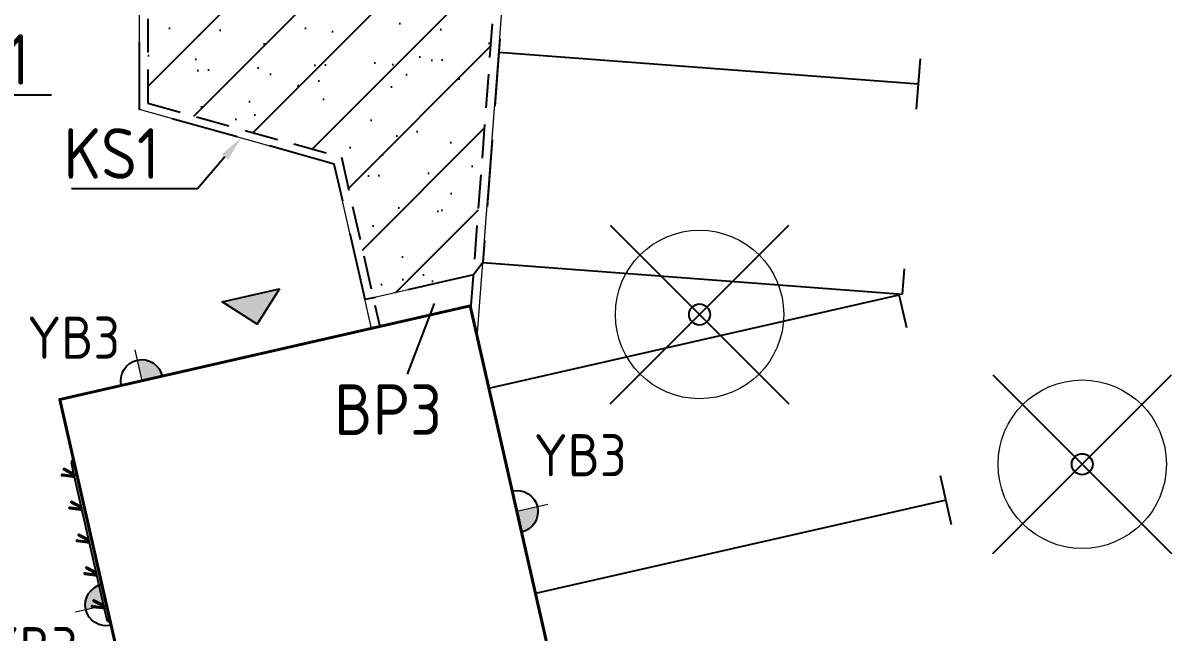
# Model space of a CAD drawing. Header units: metres. Extents: x 0 to 172473, y 0 to 6580575.
# Drawn here: x 172405.92 to 172419.59, y 6580504.25 to 6580511.48 of the extents above; entities that cross this region are included whole.
import ezdxf
from ezdxf import colors
from ezdxf.entities.mleader import LeaderData, LeaderLine
from ezdxf.enums import TextEntityAlignment as Align
from ezdxf.math import Vec2, Vec3

# ---------------------------------------------------------------- set-up
doc = ezdxf.new("R2010")
doc.units = ezdxf.units.M
doc.header["$LTSCALE"] = 0.2
doc.linetypes.add('DASHED', pattern=[6, 4, -2])
doc.linetypes.add('KANTSTOD1', pattern=[3, 2, -1])
for name, color, linetype in [('A055_', 1, 'Continuous'), ('L-1822---N-', 1, 'Continuous'), ('L-DC----T1- Överbyggnad beteckning', 1, 'Continuous'), ('L-DDB2--T4-', 1, 'Continuous'), ('L-DDB2--T9-', 1, 'Continuous'), ('L-DE----T1-', 1, 'Continuous'), ('L-DE----T4-', 1, 'Continuous'), ('L-raster plantering1', 9, 'Continuous'), ('L-raster trädgrop1', 9, 'Continuous'), ('L-utbredning trädgrop1', 8, 'DASHED'), ('M-001-10_text sitplan', 3, 'Continuous'), ('M-236 KANTSTÖD', 1, 'KANTSTOD_DOUBLE_TYP1_1-200_20V'), ('M-282_ytskiktsbeteckningar', 3, 'Continuous'), ('M-714_El-tele_punkt', 1, 'Continuous')]:
    doc.layers.add(name, color=color, linetype=linetype)
for name, color, linetype, lineweight in [('L-01S---EIN_', 6, 'Continuous', 40), ('L-DC----H1- (HÅRDGJORDA YTOR)_', 1, 'Continuous', 13), ('L-DEE---EJN (väg- och ytmarkering)', 9, 'Continuous', 25), ('L-DEK---EIN (CYKELSTÄLL utrustning i mark)', 4, 'Continuous', 18), ('Z-VEGLTAEIR', 3, 'Continuous', 25)]:
    doc.layers.add(name, color=color, linetype=linetype, lineweight=lineweight)
doc.styles.add('Beteckningar', font='isocp2.shx')
doc.styles.add('ISOCP', font='isocp.shx')
doc.styles.add('ISOCPEUR', font='isocpeur.ttf', dxfattribs={"height": 3.5})
doc.styles.get("Standard").update_dxf_attribs({"font": 'arial.ttf'})
doc.linetypes.add('KANTSTOD_DOUBLE_TYP1_1-200_20V', pattern='A,0.25,[2,K.SHX,S=0.1,R=0,X=0,Y=1],0.5,[2,K.SHX,S=0.1,R=0,X=0,Y=1],0.5,[2,K.SHX,S=0.1,R=0,X=0,Y=1],0.5,[2,K.SHX,S=0.1,R=0,X=0,Y=1],0.5,[2,K.SHX,S=0.1,R=0,X=0,Y=1],0.5,[2,K.SHX,S=0.1,R=0,X=0,Y=1],0.5,[2,K.SHX,S=0.1,R=0,X=0,Y=1],1.75', length=5)

# ---------------------------------------------------------------- blocks, each defined once
blk = doc.blocks.new('A$C34e25eee')
at = {"linetype": 'Continuous', "lineweight": 25}
for p, q in [((-0.997, 0), (-0.997, -0.003)), ((-0.997, 0), (-0.812, 0)), ((-0.812, 0), (-0.812, -0.003)), ((-0.812, 0), (0.812, 0)), ((0.812, 0), (0.812, -0.003)), ((0.812, 0), (0.998, 0)), ((0.998, 0), (0.998, -0.003)), ((-0.997, -0.003), (-0.812, -0.003)), ((-0.99, -0.007), (-0.987, -0.003)), ((-0.969, -0.028), (-0.99, -0.007)), ((-0.965, -0.024), (-0.987, -0.003)), ((-0.969, -0.028), (-0.965, -0.024)), ((-0.965, -0.008), (-0.812, -0.008)), ((-0.965, -0.008), (-0.965, -0.035)), ((-0.965, -0.035), (-0.812, -0.035)), ((-0.832, -0.037), (-0.907, -0.126)), ((-0.897, -0.134), (-0.822, -0.044)), ((-0.808, -0.053), (-0.847, -0.163)), ((-0.836, -0.167), (-0.796, -0.057)), ((-0.82, -0.042), (-0.815, -0.035)), ((-0.812, -0.003), (0.812, -0.003)), ((-0.812, -0.003), (-0.812, -0.008)), ((-0.812, -0.008), (0.812, -0.008)), ((-0.812, -0.008), (-0.812, -0.035)), ((-0.812, -0.035), (0.812, -0.035)), ((-0.801, -0.035), (-0.807, -0.05)), ((-0.795, -0.054), (-0.788, -0.035)), ((-0.432, -0.037), (-0.507, -0.126)), ((-0.497, -0.134), (-0.422, -0.044)), ((-0.408, -0.053), (-0.447, -0.163)), ((-0.436, -0.167), (-0.396, -0.057)), ((-0.42, -0.042), (-0.415, -0.035)), ((-0.401, -0.035), (-0.407, -0.05)), ((-0.395, -0.054), (-0.388, -0.035)), ((-0.032, -0.037), (-0.107, -0.126)), ((-0.097, -0.134), (-0.022, -0.044)), ((-0.008, -0.053), (-0.047, -0.163)), ((-0.036, -0.167), (0.004, -0.057)), ((-0.02, -0.042), (-0.015, -0.035)), ((-0.001, -0.035), (-0.007, -0.05)), ((0.005, -0.054), (0.012, -0.035)), ((0.368, -0.037), (0.293, -0.126)), ((0.303, -0.134), (0.378, -0.044)), ((0.392, -0.053), (0.353, -0.163)), ((0.364, -0.167), (0.404, -0.057)), ((0.38, -0.042), (0.385, -0.035)), ((0.399, -0.035), (0.393, -0.05)), ((0.405, -0.054), (0.412, -0.035)), ((0.768, -0.037), (0.693, -0.126)), ((0.703, -0.134), (0.778, -0.044)), ((0.792, -0.053), (0.753, -0.163)), ((0.764, -0.167), (0.804, -0.057)), ((0.78, -0.042), (0.785, -0.035)), ((0.799, -0.035), (0.793, -0.05)), ((0.805, -0.054), (0.812, -0.035)), ((0.812, -0.003), (0.998, -0.003)), ((0.812, -0.003), (0.812, -0.008)), ((0.812, -0.008), (0.965, -0.008)), ((0.812, -0.008), (0.812, -0.035)), ((0.812, -0.035), (0.965, -0.035)), ((0.987, -0.003), (0.965, -0.024)), ((0.965, -0.008), (0.965, -0.035)), ((0.969, -0.028), (0.965, -0.024)), ((0.99, -0.007), (0.969, -0.028)), ((0.99, -0.007), (0.987, -0.003))]:
    blk.add_line(p, q, dxfattribs=at)
at = {"linetype": 'Continuous', "lineweight": 25, "flags": 128}
for points in [[(-0.907, -0.126), (-0.908, -0.127), (-0.908, -0.128), (-0.909, -0.129), (-0.91, -0.13), (-0.911, -0.131), (-0.911, -0.131), (-0.911, -0.132), (-0.911, -0.132)], [(-0.897, -0.134), (-0.898, -0.134), (-0.898, -0.134), (-0.899, -0.134), (-0.9, -0.134), (-0.902, -0.133), (-0.903, -0.132), (-0.904, -0.131), (-0.905, -0.13), (-0.906, -0.129), (-0.906, -0.128), (-0.907, -0.127), (-0.907, -0.126), (-0.907, -0.126)], [(-0.907, -0.126), (-0.907, -0.126), (-0.907, -0.127), (-0.907, -0.128), (-0.906, -0.128), (-0.905, -0.129), (-0.904, -0.131), (-0.903, -0.132)], [(-0.903, -0.132), (-0.902, -0.132), (-0.901, -0.133), (-0.9, -0.134), (-0.899, -0.134), (-0.898, -0.134), (-0.897, -0.134), (-0.897, -0.134)], [(-0.902, -0.14), (-0.902, -0.139), (-0.902, -0.139), (-0.901, -0.139), (-0.901, -0.138), (-0.9, -0.137), (-0.899, -0.136), (-0.898, -0.135), (-0.897, -0.134)], [(-0.83, -0.035), (-0.83, -0.035), (-0.831, -0.036), (-0.831, -0.036), (-0.831, -0.036), (-0.831, -0.036), (-0.832, -0.037)], [(-0.822, -0.044), (-0.823, -0.045), (-0.824, -0.045), (-0.824, -0.045), (-0.826, -0.044), (-0.827, -0.044), (-0.828, -0.043), (-0.829, -0.042), (-0.83, -0.041), (-0.831, -0.04), (-0.832, -0.039), (-0.832, -0.038), (-0.832, -0.037), (-0.832, -0.037)], [(-0.832, -0.037), (-0.832, -0.037), (-0.832, -0.037), (-0.832, -0.038), (-0.831, -0.039), (-0.831, -0.04), (-0.83, -0.041), (-0.828, -0.042)], [(-0.82, -0.042), (-0.821, -0.042), (-0.821, -0.042), (-0.822, -0.042), (-0.823, -0.041), (-0.824, -0.04), (-0.825, -0.039), (-0.826, -0.038), (-0.827, -0.037), (-0.828, -0.036), (-0.829, -0.036), (-0.829, -0.035)], [(-0.828, -0.042), (-0.827, -0.043), (-0.826, -0.044), (-0.825, -0.045), (-0.824, -0.045), (-0.823, -0.045), (-0.823, -0.045), (-0.822, -0.044)], [(-0.825, -0.039), (-0.824, -0.04), (-0.823, -0.041), (-0.822, -0.041), (-0.821, -0.042), (-0.821, -0.042), (-0.82, -0.042), (-0.82, -0.042)], [(-0.822, -0.044), (-0.822, -0.044), (-0.822, -0.044), (-0.822, -0.044), (-0.821, -0.043), (-0.821, -0.043), (-0.821, -0.043), (-0.821, -0.042), (-0.82, -0.042)], [(-0.807, -0.05), (-0.807, -0.05), (-0.807, -0.051), (-0.807, -0.051), (-0.807, -0.052), (-0.807, -0.052), (-0.807, -0.052), (-0.807, -0.053), (-0.808, -0.053)], [(-0.796, -0.057), (-0.797, -0.058), (-0.797, -0.058), (-0.798, -0.058), (-0.799, -0.058), (-0.801, -0.058), (-0.802, -0.057), (-0.803, -0.057), (-0.805, -0.056), (-0.806, -0.056), (-0.807, -0.055), (-0.807, -0.054), (-0.808, -0.053), (-0.808, -0.053)], [(-0.808, -0.053), (-0.808, -0.053), (-0.808, -0.054), (-0.807, -0.054), (-0.806, -0.055), (-0.805, -0.056), (-0.804, -0.057), (-0.803, -0.057)], [(-0.795, -0.054), (-0.795, -0.054), (-0.796, -0.054), (-0.797, -0.054), (-0.798, -0.054), (-0.799, -0.053), (-0.8, -0.053), (-0.802, -0.053), (-0.803, -0.052), (-0.804, -0.051), (-0.805, -0.051), (-0.806, -0.051), (-0.806, -0.05), (-0.807, -0.05)], [(-0.807, -0.05), (-0.807, -0.05), (-0.806, -0.05), (-0.806, -0.051), (-0.805, -0.051), (-0.804, -0.052), (-0.803, -0.052), (-0.801, -0.053)], [(-0.803, -0.057), (-0.801, -0.058), (-0.8, -0.058), (-0.799, -0.058), (-0.798, -0.058), (-0.797, -0.058), (-0.796, -0.057), (-0.796, -0.057)], [(-0.801, -0.053), (-0.8, -0.053), (-0.798, -0.054), (-0.797, -0.054), (-0.796, -0.054), (-0.796, -0.054), (-0.795, -0.054), (-0.795, -0.054)], [(-0.796, -0.057), (-0.796, -0.057), (-0.796, -0.056), (-0.796, -0.056), (-0.796, -0.056), (-0.796, -0.055), (-0.796, -0.055), (-0.795, -0.055), (-0.795, -0.054)], [(-0.507, -0.126), (-0.508, -0.127), (-0.508, -0.128), (-0.509, -0.129), (-0.51, -0.13), (-0.511, -0.131), (-0.511, -0.131), (-0.511, -0.132), (-0.511, -0.132)], [(-0.497, -0.134), (-0.498, -0.134), (-0.498, -0.134), (-0.499, -0.134), (-0.5, -0.134), (-0.502, -0.133), (-0.503, -0.132), (-0.504, -0.131), (-0.505, -0.13), (-0.506, -0.129), (-0.506, -0.128), (-0.507, -0.127), (-0.507, -0.126), (-0.507, -0.126)], [(-0.507, -0.126), (-0.507, -0.126), (-0.507, -0.127), (-0.507, -0.128), (-0.506, -0.128), (-0.505, -0.129), (-0.504, -0.131), (-0.503, -0.132)], [(-0.503, -0.132), (-0.502, -0.132), (-0.501, -0.133), (-0.5, -0.134), (-0.499, -0.134), (-0.498, -0.134), (-0.497, -0.134), (-0.497, -0.134)], [(-0.502, -0.14), (-0.502, -0.139), (-0.502, -0.139), (-0.501, -0.139), (-0.501, -0.138), (-0.5, -0.137), (-0.499, -0.136), (-0.498, -0.135), (-0.497, -0.134)], [(-0.43, -0.035), (-0.43, -0.035), (-0.431, -0.036), (-0.431, -0.036), (-0.431, -0.036), (-0.431, -0.036), (-0.432, -0.037)], [(-0.422, -0.044), (-0.423, -0.045), (-0.424, -0.045), (-0.424, -0.045), (-0.426, -0.044), (-0.427, -0.044), (-0.428, -0.043), (-0.429, -0.042), (-0.43, -0.041), (-0.431, -0.04), (-0.432, -0.039), (-0.432, -0.038), (-0.432, -0.037), (-0.432, -0.037)], [(-0.432, -0.037), (-0.432, -0.037), (-0.432, -0.037), (-0.432, -0.038), (-0.431, -0.039), (-0.431, -0.04), (-0.43, -0.041), (-0.428, -0.042)], [(-0.42, -0.042), (-0.421, -0.042), (-0.421, -0.042), (-0.422, -0.042), (-0.423, -0.041), (-0.424, -0.04), (-0.425, -0.039), (-0.426, -0.038), (-0.427, -0.037), (-0.428, -0.036), (-0.429, -0.036), (-0.429, -0.035)], [(-0.428, -0.042), (-0.427, -0.043), (-0.426, -0.044), (-0.425, -0.045), (-0.424, -0.045), (-0.423, -0.045), (-0.423, -0.045), (-0.422, -0.044)], [(-0.425, -0.039), (-0.424, -0.04), (-0.423, -0.041), (-0.422, -0.041), (-0.421, -0.042), (-0.421, -0.042), (-0.42, -0.042), (-0.42, -0.042)], [(-0.422, -0.044), (-0.422, -0.044), (-0.422, -0.044), (-0.422, -0.044), (-0.421, -0.043), (-0.421, -0.043), (-0.421, -0.043), (-0.421, -0.042), (-0.42, -0.042)], [(-0.407, -0.05), (-0.407, -0.05), (-0.407, -0.051), (-0.407, -0.051), (-0.407, -0.052), (-0.407, -0.052), (-0.407, -0.052), (-0.407, -0.053), (-0.408, -0.053)], [(-0.396, -0.057), (-0.397, -0.058), (-0.397, -0.058), (-0.398, -0.058), (-0.399, -0.058), (-0.401, -0.058), (-0.402, -0.057), (-0.403, -0.057), (-0.405, -0.056), (-0.406, -0.056), (-0.407, -0.055), (-0.407, -0.054), (-0.408, -0.053), (-0.408, -0.053)], [(-0.408, -0.053), (-0.408, -0.053), (-0.408, -0.054), (-0.407, -0.054), (-0.406, -0.055), (-0.405, -0.056), (-0.404, -0.057), (-0.403, -0.057)], [(-0.395, -0.054), (-0.395, -0.054), (-0.396, -0.054), (-0.397, -0.054), (-0.398, -0.054), (-0.399, -0.053), (-0.4, -0.053), (-0.402, -0.053), (-0.403, -0.052), (-0.404, -0.051), (-0.405, -0.051), (-0.406, -0.051), (-0.406, -0.05), (-0.407, -0.05)], [(-0.407, -0.05), (-0.407, -0.05), (-0.406, -0.05), (-0.406, -0.051), (-0.405, -0.051), (-0.404, -0.052), (-0.403, -0.052), (-0.401, -0.053)], [(-0.403, -0.057), (-0.401, -0.058), (-0.4, -0.058), (-0.399, -0.058), (-0.398, -0.058), (-0.397, -0.058), (-0.396, -0.057), (-0.396, -0.057)], [(-0.401, -0.053), (-0.4, -0.053), (-0.398, -0.054), (-0.397, -0.054), (-0.396, -0.054), (-0.396, -0.054), (-0.395, -0.054), (-0.395, -0.054)], [(-0.396, -0.057), (-0.396, -0.057), (-0.396, -0.056), (-0.396, -0.056), (-0.396, -0.056), (-0.396, -0.055), (-0.396, -0.055), (-0.395, -0.055), (-0.395, -0.054)], [(-0.107, -0.126), (-0.108, -0.127), (-0.108, -0.128), (-0.109, -0.129), (-0.11, -0.13), (-0.111, -0.131), (-0.111, -0.131), (-0.111, -0.132), (-0.111, -0.132)], [(-0.097, -0.134), (-0.098, -0.134), (-0.098, -0.134), (-0.099, -0.134), (-0.1, -0.134), (-0.102, -0.133), (-0.103, -0.132), (-0.104, -0.131), (-0.105, -0.13), (-0.106, -0.129), (-0.106, -0.128), (-0.107, -0.127), (-0.107, -0.126), (-0.107, -0.126)], [(-0.107, -0.126), (-0.107, -0.126), (-0.107, -0.127), (-0.107, -0.128), (-0.106, -0.128), (-0.105, -0.129), (-0.104, -0.131), (-0.103, -0.132)], [(-0.103, -0.132), (-0.102, -0.132), (-0.101, -0.133), (-0.1, -0.134), (-0.099, -0.134), (-0.098, -0.134), (-0.097, -0.134), (-0.097, -0.134)], [(-0.102, -0.14), (-0.102, -0.139), (-0.102, -0.139), (-0.101, -0.139), (-0.101, -0.138), (-0.1, -0.137), (-0.099, -0.136), (-0.098, -0.135), (-0.097, -0.134)], [(-0.03, -0.035), (-0.03, -0.035), (-0.031, -0.036), (-0.031, -0.036), (-0.031, -0.036), (-0.031, -0.036), (-0.032, -0.037)], [(-0.022, -0.044), (-0.023, -0.045), (-0.024, -0.045), (-0.024, -0.045), (-0.026, -0.044), (-0.027, -0.044), (-0.028, -0.043), (-0.029, -0.042), (-0.03, -0.041), (-0.031, -0.04), (-0.032, -0.039), (-0.032, -0.038), (-0.032, -0.037), (-0.032, -0.037)], [(-0.032, -0.037), (-0.032, -0.037), (-0.032, -0.037), (-0.032, -0.038), (-0.031, -0.039), (-0.031, -0.04), (-0.03, -0.041), (-0.028, -0.042)], [(-0.02, -0.042), (-0.021, -0.042), (-0.021, -0.042), (-0.022, -0.042), (-0.023, -0.041), (-0.024, -0.04), (-0.025, -0.039), (-0.026, -0.038), (-0.027, -0.037), (-0.028, -0.036), (-0.029, -0.036), (-0.029, -0.035)], [(-0.028, -0.042), (-0.027, -0.043), (-0.026, -0.044), (-0.025, -0.045), (-0.024, -0.045), (-0.023, -0.045), (-0.023, -0.045), (-0.022, -0.044)], [(-0.025, -0.039), (-0.024, -0.04), (-0.023, -0.041), (-0.022, -0.041), (-0.021, -0.042), (-0.021, -0.042), (-0.02, -0.042), (-0.02, -0.042)], [(-0.022, -0.044), (-0.022, -0.044), (-0.022, -0.044), (-0.022, -0.044), (-0.021, -0.043), (-0.021, -0.043), (-0.021, -0.043), (-0.021, -0.042), (-0.02, -0.042)], [(-0.007, -0.05), (-0.007, -0.05), (-0.007, -0.051), (-0.007, -0.051), (-0.007, -0.052), (-0.007, -0.052), (-0.007, -0.052), (-0.008, -0.053), (-0.008, -0.053)], [(0.004, -0.057), (0.003, -0.058), (0.003, -0.058), (0.002, -0.058), (0.001, -0.058), (-0.001, -0.058), (-0.002, -0.057), (-0.003, -0.057), (-0.005, -0.056), (-0.006, -0.056), (-0.007, -0.055), (-0.007, -0.054), (-0.008, -0.053), (-0.008, -0.053)], [(-0.008, -0.053), (-0.008, -0.053), (-0.008, -0.054), (-0.007, -0.054), (-0.006, -0.055), (-0.005, -0.056), (-0.004, -0.057), (-0.003, -0.057)], [(0.005, -0.054), (0.005, -0.054), (0.004, -0.054), (0.003, -0.054), (0.002, -0.054), (0.001, -0.053), (0, -0.053), (-0.002, -0.053), (-0.003, -0.052), (-0.004, -0.051), (-0.005, -0.051), (-0.006, -0.051), (-0.006, -0.05), (-0.007, -0.05)], [(-0.007, -0.05), (-0.007, -0.05), (-0.006, -0.05), (-0.006, -0.051), (-0.005, -0.051), (-0.004, -0.052), (-0.003, -0.052), (-0.001, -0.053)], [(-0.003, -0.057), (-0.001, -0.058), (0, -0.058), (0.001, -0.058), (0.002, -0.058), (0.003, -0.058), (0.004, -0.057), (0.004, -0.057)], [(-0.001, -0.053), (0, -0.053), (0.002, -0.054), (0.003, -0.054), (0.004, -0.054), (0.004, -0.054), (0.005, -0.054), (0.005, -0.054)], [(0.004, -0.057), (0.004, -0.057), (0.004, -0.056), (0.004, -0.056), (0.004, -0.056), (0.004, -0.055), (0.004, -0.055), (0.005, -0.055), (0.005, -0.054)], [(0.293, -0.126), (0.292, -0.127), (0.292, -0.128), (0.291, -0.129), (0.29, -0.13), (0.289, -0.131), (0.289, -0.131), (0.289, -0.132), (0.289, -0.132)], [(0.303, -0.134), (0.302, -0.134), (0.302, -0.134), (0.301, -0.134), (0.3, -0.134), (0.298, -0.133), (0.297, -0.132), (0.296, -0.131), (0.295, -0.13), (0.294, -0.129), (0.294, -0.128), (0.293, -0.127), (0.293, -0.126), (0.293, -0.126)], [(0.293, -0.126), (0.293, -0.126), (0.293, -0.127), (0.293, -0.128), (0.294, -0.128), (0.295, -0.129), (0.296, -0.131), (0.297, -0.132)], [(0.297, -0.132), (0.298, -0.132), (0.299, -0.133), (0.3, -0.134), (0.301, -0.134), (0.302, -0.134), (0.303, -0.134), (0.303, -0.134)], [(0.298, -0.14), (0.298, -0.139), (0.298, -0.139), (0.299, -0.139), (0.299, -0.138), (0.3, -0.137), (0.301, -0.136), (0.302, -0.135), (0.303, -0.134)], [(0.37, -0.035), (0.37, -0.035), (0.369, -0.036), (0.369, -0.036), (0.369, -0.036), (0.369, -0.036), (0.368, -0.037)], [(0.378, -0.044), (0.377, -0.045), (0.376, -0.045), (0.376, -0.045), (0.374, -0.044), (0.373, -0.044), (0.372, -0.043), (0.371, -0.042), (0.37, -0.041), (0.369, -0.04), (0.368, -0.039), (0.368, -0.038), (0.368, -0.037), (0.368, -0.037)], [(0.368, -0.037), (0.368, -0.037), (0.368, -0.037), (0.368, -0.038), (0.369, -0.039), (0.369, -0.04), (0.37, -0.041), (0.372, -0.042)], [(0.38, -0.042), (0.379, -0.042), (0.379, -0.042), (0.378, -0.042), (0.377, -0.041), (0.376, -0.04), (0.375, -0.039), (0.374, -0.038), (0.373, -0.037), (0.372, -0.036), (0.371, -0.036), (0.371, -0.035)], [(0.372, -0.042), (0.373, -0.043), (0.374, -0.044), (0.375, -0.045), (0.376, -0.045), (0.377, -0.045), (0.377, -0.045), (0.378, -0.044)], [(0.375, -0.039), (0.376, -0.04), (0.377, -0.041), (0.378, -0.041), (0.379, -0.042), (0.379, -0.042), (0.38, -0.042), (0.38, -0.042)], [(0.378, -0.044), (0.378, -0.044), (0.378, -0.044), (0.378, -0.044), (0.379, -0.043), (0.379, -0.043), (0.379, -0.043), (0.379, -0.042), (0.38, -0.042)], [(0.393, -0.05), (0.393, -0.05), (0.393, -0.051), (0.393, -0.051), (0.393, -0.052), (0.393, -0.052), (0.393, -0.052), (0.393, -0.053), (0.392, -0.053)], [(0.404, -0.057), (0.403, -0.058), (0.403, -0.058), (0.402, -0.058), (0.401, -0.058), (0.399, -0.058), (0.398, -0.057), (0.397, -0.057), (0.395, -0.056), (0.394, -0.056), (0.393, -0.055), (0.393, -0.054), (0.392, -0.053), (0.392, -0.053)], [(0.392, -0.053), (0.392, -0.053), (0.392, -0.054), (0.393, -0.054), (0.394, -0.055), (0.395, -0.056), (0.396, -0.057), (0.397, -0.057)], [(0.405, -0.054), (0.405, -0.054), (0.404, -0.054), (0.403, -0.054), (0.402, -0.054), (0.401, -0.053), (0.4, -0.053), (0.398, -0.053), (0.397, -0.052), (0.396, -0.051), (0.395, -0.051), (0.394, -0.051), (0.394, -0.05), (0.393, -0.05)], [(0.393, -0.05), (0.393, -0.05), (0.394, -0.05), (0.394, -0.051), (0.395, -0.051), (0.396, -0.052), (0.397, -0.052), (0.399, -0.053)], [(0.397, -0.057), (0.399, -0.058), (0.4, -0.058), (0.401, -0.058), (0.402, -0.058), (0.403, -0.058), (0.404, -0.057), (0.404, -0.057)], [(0.399, -0.053), (0.4, -0.053), (0.402, -0.054), (0.403, -0.054), (0.404, -0.054), (0.404, -0.054), (0.405, -0.054), (0.405, -0.054)], [(0.404, -0.057), (0.404, -0.057), (0.404, -0.056), (0.404, -0.056), (0.404, -0.056), (0.404, -0.055), (0.404, -0.055), (0.405, -0.055), (0.405, -0.054)], [(0.693, -0.126), (0.692, -0.127), (0.692, -0.128), (0.691, -0.129), (0.69, -0.13), (0.689, -0.131), (0.689, -0.131), (0.689, -0.132), (0.689, -0.132)], [(0.703, -0.134), (0.702, -0.134), (0.702, -0.134), (0.701, -0.134), (0.7, -0.134), (0.698, -0.133), (0.697, -0.132), (0.696, -0.131), (0.695, -0.13), (0.694, -0.129), (0.694, -0.128), (0.693, -0.127), (0.693, -0.126), (0.693, -0.126)], [(0.693, -0.126), (0.693, -0.126), (0.693, -0.127), (0.693, -0.128), (0.694, -0.128), (0.695, -0.129), (0.696, -0.131), (0.697, -0.132)], [(0.697, -0.132), (0.698, -0.132), (0.699, -0.133), (0.7, -0.134), (0.701, -0.134), (0.702, -0.134), (0.703, -0.134), (0.703, -0.134)], [(0.698, -0.14), (0.698, -0.139), (0.698, -0.139), (0.699, -0.139), (0.699, -0.138), (0.7, -0.137), (0.701, -0.136), (0.702, -0.135), (0.703, -0.134)], [(0.77, -0.035), (0.77, -0.035), (0.769, -0.036), (0.769, -0.036), (0.769, -0.036), (0.769, -0.036), (0.768, -0.037)], [(0.778, -0.044), (0.777, -0.045), (0.776, -0.045), (0.776, -0.045), (0.774, -0.044), (0.773, -0.044), (0.772, -0.043), (0.771, -0.042), (0.77, -0.041), (0.769, -0.04), (0.768, -0.039), (0.768, -0.038), (0.768, -0.037), (0.768, -0.037)], [(0.768, -0.037), (0.768, -0.037), (0.768, -0.037), (0.768, -0.038), (0.769, -0.039), (0.769, -0.04), (0.77, -0.041), (0.772, -0.042)], [(0.78, -0.042), (0.779, -0.042), (0.779, -0.042), (0.778, -0.042), (0.777, -0.041), (0.776, -0.04), (0.775, -0.039), (0.774, -0.038), (0.773, -0.037), (0.772, -0.036), (0.771, -0.036), (0.771, -0.035)], [(0.772, -0.042), (0.773, -0.043), (0.774, -0.044), (0.775, -0.045), (0.776, -0.045), (0.777, -0.045), (0.777, -0.045), (0.778, -0.044)], [(0.775, -0.039), (0.776, -0.04), (0.777, -0.041), (0.778, -0.041), (0.779, -0.042), (0.779, -0.042), (0.78, -0.042), (0.78, -0.042)], [(0.778, -0.044), (0.778, -0.044), (0.778, -0.044), (0.778, -0.044), (0.779, -0.043), (0.779, -0.043), (0.779, -0.043), (0.779, -0.042), (0.78, -0.042)], [(0.793, -0.05), (0.793, -0.05), (0.793, -0.051), (0.793, -0.051), (0.793, -0.052), (0.793, -0.052), (0.793, -0.052), (0.793, -0.053), (0.792, -0.053)], [(0.804, -0.057), (0.803, -0.058), (0.803, -0.058), (0.802, -0.058), (0.801, -0.058), (0.799, -0.058), (0.798, -0.057), (0.797, -0.057), (0.795, -0.056), (0.794, -0.056), (0.793, -0.055), (0.793, -0.054), (0.792, -0.053), (0.792, -0.053)], [(0.792, -0.053), (0.792, -0.053), (0.792, -0.054), (0.793, -0.054), (0.794, -0.055), (0.795, -0.056), (0.796, -0.057), (0.797, -0.057)], [(0.805, -0.054), (0.805, -0.054), (0.804, -0.054), (0.803, -0.054), (0.802, -0.054), (0.801, -0.053), (0.8, -0.053), (0.798, -0.053), (0.797, -0.052), (0.796, -0.051), (0.795, -0.051), (0.794, -0.051), (0.794, -0.05), (0.793, -0.05)], [(0.793, -0.05), (0.793, -0.05), (0.794, -0.05), (0.794, -0.051), (0.795, -0.051), (0.796, -0.052), (0.797, -0.052), (0.799, -0.053)], [(0.797, -0.057), (0.799, -0.058), (0.8, -0.058), (0.801, -0.058), (0.802, -0.058), (0.803, -0.058), (0.804, -0.057), (0.804, -0.057)], [(0.799, -0.053), (0.8, -0.053), (0.802, -0.054), (0.803, -0.054), (0.804, -0.054), (0.804, -0.054), (0.805, -0.054), (0.805, -0.054)], [(0.804, -0.057), (0.804, -0.057), (0.804, -0.056), (0.804, -0.056), (0.804, -0.056), (0.804, -0.055), (0.804, -0.055), (0.805, -0.055), (0.805, -0.054)], [(-0.847, -0.163), (-0.848, -0.164), (-0.849, -0.165), (-0.849, -0.167), (-0.849, -0.168), (-0.85, -0.169), (-0.85, -0.169), (-0.85, -0.169), (-0.85, -0.17)], [(-0.836, -0.167), (-0.836, -0.167), (-0.837, -0.167), (-0.838, -0.167), (-0.839, -0.167), (-0.84, -0.167), (-0.842, -0.167), (-0.843, -0.166), (-0.845, -0.166), (-0.846, -0.165), (-0.847, -0.164), (-0.847, -0.164), (-0.848, -0.163), (-0.847, -0.163)], [(-0.847, -0.163), (-0.848, -0.163), (-0.847, -0.163), (-0.847, -0.164), (-0.846, -0.165), (-0.845, -0.165), (-0.844, -0.166), (-0.843, -0.167)], [(-0.843, -0.167), (-0.841, -0.167), (-0.84, -0.167), (-0.839, -0.167), (-0.837, -0.167), (-0.837, -0.167), (-0.836, -0.167), (-0.836, -0.167)], [(-0.839, -0.174), (-0.839, -0.174), (-0.839, -0.173), (-0.838, -0.173), (-0.838, -0.172), (-0.838, -0.171), (-0.837, -0.17), (-0.837, -0.168), (-0.836, -0.167)], [(-0.447, -0.163), (-0.448, -0.164), (-0.449, -0.165), (-0.449, -0.167), (-0.449, -0.168), (-0.45, -0.169), (-0.45, -0.169), (-0.45, -0.169), (-0.45, -0.17)], [(-0.436, -0.167), (-0.436, -0.167), (-0.437, -0.167), (-0.438, -0.167), (-0.439, -0.167), (-0.44, -0.167), (-0.442, -0.167), (-0.443, -0.166), (-0.445, -0.166), (-0.446, -0.165), (-0.447, -0.164), (-0.447, -0.164), (-0.448, -0.163), (-0.447, -0.163)], [(-0.447, -0.163), (-0.448, -0.163), (-0.447, -0.163), (-0.447, -0.164), (-0.446, -0.165), (-0.445, -0.165), (-0.444, -0.166), (-0.443, -0.167)], [(-0.443, -0.167), (-0.441, -0.167), (-0.44, -0.167), (-0.439, -0.167), (-0.437, -0.167), (-0.437, -0.167), (-0.436, -0.167), (-0.436, -0.167)], [(-0.439, -0.174), (-0.439, -0.174), (-0.439, -0.173), (-0.438, -0.173), (-0.438, -0.172), (-0.438, -0.171), (-0.437, -0.17), (-0.437, -0.168), (-0.436, -0.167)], [(-0.047, -0.163), (-0.048, -0.164), (-0.049, -0.165), (-0.049, -0.167), (-0.049, -0.168), (-0.05, -0.169), (-0.05, -0.169), (-0.05, -0.169), (-0.05, -0.17)], [(-0.036, -0.167), (-0.036, -0.167), (-0.037, -0.167), (-0.038, -0.167), (-0.039, -0.167), (-0.04, -0.167), (-0.042, -0.167), (-0.043, -0.166), (-0.045, -0.166), (-0.046, -0.165), (-0.047, -0.164), (-0.047, -0.164), (-0.048, -0.163), (-0.047, -0.163)], [(-0.047, -0.163), (-0.048, -0.163), (-0.047, -0.163), (-0.047, -0.164), (-0.046, -0.165), (-0.045, -0.165), (-0.044, -0.166), (-0.043, -0.167)], [(-0.043, -0.167), (-0.041, -0.167), (-0.04, -0.167), (-0.039, -0.167), (-0.037, -0.167), (-0.037, -0.167), (-0.036, -0.167), (-0.036, -0.167)], [(-0.039, -0.174), (-0.039, -0.174), (-0.039, -0.173), (-0.038, -0.173), (-0.038, -0.172), (-0.038, -0.171), (-0.037, -0.17), (-0.037, -0.168), (-0.036, -0.167)], [(0.353, -0.163), (0.352, -0.164), (0.351, -0.165), (0.351, -0.167), (0.351, -0.168), (0.35, -0.169), (0.35, -0.169), (0.35, -0.169), (0.35, -0.17)], [(0.364, -0.167), (0.364, -0.167), (0.363, -0.167), (0.362, -0.167), (0.361, -0.167), (0.36, -0.167), (0.358, -0.167), (0.357, -0.166), (0.355, -0.166), (0.354, -0.165), (0.353, -0.164), (0.353, -0.164), (0.352, -0.163), (0.353, -0.163)], [(0.353, -0.163), (0.352, -0.163), (0.353, -0.163), (0.353, -0.164), (0.354, -0.165), (0.355, -0.165), (0.356, -0.166), (0.357, -0.167)], [(0.357, -0.167), (0.359, -0.167), (0.36, -0.167), (0.361, -0.167), (0.363, -0.167), (0.363, -0.167), (0.364, -0.167), (0.364, -0.167)], [(0.361, -0.174), (0.361, -0.174), (0.361, -0.173), (0.362, -0.173), (0.362, -0.172), (0.362, -0.171), (0.363, -0.17), (0.363, -0.168), (0.364, -0.167)], [(0.753, -0.163), (0.752, -0.164), (0.751, -0.165), (0.751, -0.167), (0.751, -0.168), (0.75, -0.169), (0.75, -0.169), (0.75, -0.169), (0.75, -0.17)], [(0.764, -0.167), (0.764, -0.167), (0.763, -0.167), (0.762, -0.167), (0.761, -0.167), (0.76, -0.167), (0.758, -0.167), (0.757, -0.166), (0.755, -0.166), (0.754, -0.165), (0.753, -0.164), (0.753, -0.164), (0.752, -0.163), (0.753, -0.163)], [(0.753, -0.163), (0.752, -0.163), (0.753, -0.163), (0.753, -0.164), (0.754, -0.165), (0.755, -0.165), (0.756, -0.166), (0.757, -0.167)], [(0.757, -0.167), (0.759, -0.167), (0.76, -0.167), (0.761, -0.167), (0.763, -0.167), (0.763, -0.167), (0.764, -0.167), (0.764, -0.167)], [(0.761, -0.174), (0.761, -0.174), (0.761, -0.173), (0.762, -0.173), (0.762, -0.172), (0.762, -0.171), (0.763, -0.17), (0.763, -0.168), (0.764, -0.167)]]:
    blk.add_lwpolyline(points, dxfattribs=at)
at = {"linetype": 'Continuous', "lineweight": 25}
for centre, radius, start, end in [((-0.97, -0.008), 0.005, 0, 90), ((-0.907, -0.136), 0.006, 140.007, 320.007), ((-0.907, -0.136), 0.006, 140.007, 230.007), ((-0.807, -0.015), 0.03, 221.0703, 231.3521), ((-0.507, -0.136), 0.006, 140.007, 320.007), ((-0.507, -0.136), 0.006, 140.007, 230.007), ((-0.407, -0.015), 0.03, 221.0721, 231.351), ((-0.107, -0.136), 0.006, 140.007, 320.007), ((-0.107, -0.136), 0.006, 140.007, 230.007), ((-0.007, -0.015), 0.03, 221.0695, 231.3527), ((0.293, -0.136), 0.006, 140.007, 320.007), ((0.293, -0.136), 0.006, 140.007, 230.007), ((0.393, -0.015), 0.03, 221.0702, 231.3511), ((0.693, -0.136), 0.006, 140.007, 320.007), ((0.693, -0.136), 0.006, 140.007, 230.007), ((0.793, -0.015), 0.03, 221.0702, 231.3511), ((0.971, -0.008), 0.005, 90, 180), ((-0.907, -0.136), 0.006, 230.007, 320.007), ((-0.844, -0.172), 0.006, 159.993, 339.993), ((-0.844, -0.172), 0.006, 159.993, 249.993), ((-0.844, -0.172), 0.006, 249.993, 339.993), ((-0.507, -0.136), 0.006, 230.007, 320.007), ((-0.444, -0.172), 0.006, 159.993, 339.993), ((-0.444, -0.172), 0.006, 159.993, 249.993), ((-0.444, -0.172), 0.006, 249.993, 339.993), ((-0.107, -0.136), 0.006, 230.007, 320.007), ((-0.044, -0.172), 0.006, 159.993, 339.993), ((-0.044, -0.172), 0.006, 159.993, 249.993), ((-0.044, -0.172), 0.006, 249.993, 339.993), ((0.293, -0.136), 0.006, 230.007, 320.007), ((0.356, -0.172), 0.006, 159.993, 339.993), ((0.356, -0.172), 0.006, 159.993, 249.993), ((0.356, -0.172), 0.006, 249.993, 339.993), ((0.693, -0.136), 0.006, 230.007, 320.007), ((0.756, -0.172), 0.006, 159.993, 339.993), ((0.756, -0.172), 0.006, 159.993, 249.993), ((0.756, -0.172), 0.006, 249.993, 339.993)]:
    blk.add_arc(centre, radius, start, end, dxfattribs=at)
blk = doc.blocks.new('*U6')
at = {"color": 0, "linetype": 'ByBlock', "lineweight": 18}
blk.add_circle((0, 0), 1, dxfattribs=at)
at = {"color": 0, "lineweight": -2}
blk.add_circle((0, 0), 0.125, dxfattribs=at)
at = {"layer": 'L-DDB2--T4-', "style": 'Beteckningar'}
for tag, p in [('NAMNLAT', (0.633, 0.182)), ('NAMNSVE', (0.633, -0.54))]:
    blk.add_attdef(tag, p, '', height=0.5, dxfattribs=at)
at = {"layer": 'L-DDB2--T9-', "style": 'Beteckningar'}
blk.add_attdef('ANM', (0.633, -1.261), '', height=0.5, dxfattribs=at)
blk = doc.blocks.new('Rives')
at = {"color": 0, "linetype": 'ByBlock', "lineweight": -2}
for p, q in [((-1.061, -1.061), (1.061, 1.061)), ((-1.061, 1.061), (1.061, -1.061))]:
    blk.add_line(p, q, dxfattribs=at)
blk = doc.blocks.new('*U12')
blk.add_hatch(color=256).paths.add_polyline_path([(-0.5, 0), (0, 0), (0, 0.5, 0.414214)])
at = {"color": 0, "lineweight": 18}
blk.add_line((0, 0.75), (0, 0), dxfattribs=at)
at = {"color": 0, "lineweight": -2}
blk.add_line((-0.5, 0), (0.5, 0), dxfattribs=at)
blk.add_arc((0, 0), 0.5, 0, 180, dxfattribs=at)
at = {"layer": 'L-DE----T1-', "style": 'Beteckningar'}
blk.add_attdef('BET', (0.49, 0.513), '', height=0.5, dxfattribs=at)
at = {"layer": 'L-DE----T4-', "style": 'Beteckningar'}
blk.add_attdef('ID', (0.49, -0.305), '', height=0.5, dxfattribs=at)
blk = doc.blocks.new('Ytskiktssymbol')
at = {"layer": 'L-DC----T1- Överbyggnad beteckning', "color": 4, "lineweight": 13, "transparency": 16777216}
blk.add_ellipse((0, 0), major_axis=(1, 0), ratio=0.5, dxfattribs=at)
at = {"transparency": 16777216, "style": 'ISOCPEUR'}
blk.add_attdef('0', text='', height=0.5, dxfattribs=at).set_placement((0, -0.238), align=Align.CENTER)
blk = doc.blocks.new('_DotSmall')
at = {"color": 0, "linetype": 'ByBlock', "const_width": 0.5}
blk.add_lwpolyline([(-0.0625, 0, 1), (0.0625, 0, 1)], format="xyb", close=True, dxfattribs=at)
blk = doc.blocks.new('A$Cb1110fdf')
at = {"layer": 'A055_'}
blk.add_hatch(color=256, dxfattribs=at).paths.add_polyline_path([(0, 0), (-0.35, -0.35), (0.35, -0.35)])
blk.add_lwpolyline([(0.35, -0.35), (0, 0), (-0.35, -0.35), (0.35, -0.35)], dxfattribs=at)

msp = doc.modelspace()

# ---------------------------------------------------------------- hatches: boundary and pattern name
at = {"layer": 'L-raster plantering1'}
h = msp.add_hatch(dxfattribs=at)
h.set_pattern_fill('AR-SAND', color=256, scale=0.5, angle=45)
h.set_pattern_definition([(82.5, (0, 0), (-0.703506591955, 0.65896356127), [0, -0.76, 0, -0.85, 0, -0.8125]), (52.5, (0, 0), (-0.37206875537, 1.62348986485), [0, -0.41, 0, -0.685, 0, -0.2625]), (12.5, (-0.4349, -0.4349), (1.09901463645, 1.10301619158), [0, -0.25, 0, -0.9, 0, -1.175]), (2.5, (-0.4349, -0.4349), (0.75252108178, 1.37313142542), [0, -0.125, 0, -0.59, 0, -0.675])])
h.paths.add_polyline_path([(172409.706, 6580509.892), (172410.085, 6580508.224), (172411.276, 6580508.495), (172412.113, 6580519.581), (172407.423, 6580519.935), (172407.406, 6580510.533)])
at = {"layer": 'L-raster trädgrop1'}
h = msp.add_hatch(dxfattribs=at)
h.set_pattern_fill('ANSI31', color=256, scale=0.2)
h.set_pattern_definition([(45, (0, 0), (-0.449012806053, 0.449012806053), [])])
h.paths.add_polyline_path([(172409.706, 6580509.892), (172410.085, 6580508.224), (172411.276, 6580508.495), (172411.291, 6580508.704), (172412.114, 6580519.581), (172407.423, 6580519.935), (172407.406, 6580510.533)])

# ---------------------------------------------------------------- linework, layer by layer
at = {"layer": 'L-01S---EIN_'}
msp.add_lwpolyline([(172413.452, 6580498.376), (172408.577, 6580497.267), (172406.36, 6580507.019), (172411.236, 6580508.127), (172413.452, 6580498.376)], dxfattribs=at)
at = {"layer": 'L-DC----H1- (HÅRDGJORDA YTOR)_'}
for points in [[(172409.622, 6580509.811), (172407.306, 6580510.457), (172407.323, 6580520.043)], [(172411.32, 6580507.755), (172412.22, 6580519.673)], [(172410.065, 6580507.861), (172409.622, 6580509.811)], [(172411.276, 6580508.495), (172410.085, 6580508.224)]]:
    msp.add_lwpolyline(points, dxfattribs=at)
at = {"layer": 'L-DEE---EJN (väg- och ytmarkering)'}
for points in [[(172416.561, 6580510.76), (172411.575, 6580511.136)], [(172416.539, 6580510.461), (172416.584, 6580511.059)], [(172411.387, 6580508.643), (172416.373, 6580508.267)], [(172416.373, 6580508.267), (172416.396, 6580508.566)], [(172411.457, 6580507.152), (172416.333, 6580508.26)], [(172416.422, 6580507.869), (172416.333, 6580508.259)], [(172416.956, 6580505.528), (172416.823, 6580506.113)], [(172416.89, 6580505.821), (172412.014, 6580504.715)]]:
    msp.add_lwpolyline(points, dxfattribs=at)
at = {"layer": 'L-utbredning trädgrop1'}
msp.add_lwpolyline([(172407.323, 6580520.043), (172412.22, 6580519.673), (172411.387, 6580508.644), (172411.276, 6580508.495), (172409.988, 6580508.202), (172409.622, 6580509.811), (172407.306, 6580510.457)], close=True, dxfattribs=at)
at = {"layer": 'M-236 KANTSTÖD', "color": 4, "linetype": 'KANTSTOD1'}
msp.add_lwpolyline([(172411.245, 6580508.086), (172412.113, 6580519.581), (172407.423, 6580519.935), (172407.406, 6580510.533), (172409.706, 6580509.892), (172410.163, 6580507.883)], dxfattribs=at)

# ---------------------------------------------------------------- block references
at = {"layer": 'L-01S---EIN_', "xscale": -1, "rotation": 192.8067705908301}
msp.add_blockref('A$Cb1110fdf', (172408.707, 6580507.911), dxfattribs=at)
at = {"layer": 'L-DEK---EIN (CYKELSTÄLL utrustning i mark)', "rotation": 282.8067706289005}
msp.add_blockref('A$C34e25eee', (172406.742, 6580505.336), dxfattribs=at)
at = {"layer": 'M-714_El-tele_punkt'}
ref = msp.add_blockref('*U12', (172407.335, 6580507.24), dxfattribs=dict(at, xscale=-0.4999999999999997, yscale=0.5, zscale=0.5, rotation=12.80677062236772))
ref.add_attrib('BET', 'YB3', (-172405.974, 6580507.501), dxfattribs={"layer": 'L-1822---N-', "extrusion": (0, 0, -1), "height": 0.5, "style": 'Beteckningar', "text_generation_flag": 2})
ref = msp.add_blockref('*U12', (172411.791, 6580505.687), dxfattribs=dict(at, xscale=-0.4999999999999997, yscale=0.5, zscale=0.5, rotation=282.8067706782896))
ref.add_attrib('BET', 'YB3', (-172411.991, 6580506.106), dxfattribs={"layer": 'L-1822---N-', "extrusion": (0, 0, -1), "height": 0.5, "style": 'Beteckningar', "text_generation_flag": 2})
ref = msp.add_blockref('*U12', (172406.914, 6580504.581), dxfattribs=dict(at, xscale=-0.4999999999999997, yscale=0.5, zscale=0.5, rotation=102.8067706782896))
ref.add_attrib('BET', 'YB3', (-172405.474, 6580503.816), dxfattribs={"layer": 'L-1822---N-', "extrusion": (0, 0, -1), "height": 0.5, "style": 'Beteckningar', "text_generation_flag": 2})
at = {"layer": 'Z-VEGLTAEIR'}
for name, p in [('Rives', (172413.961, 6580508.026, 32.084)), ('*U6', (172413.961, 6580508.026, 32.084)), ('Rives', (172418.507, 6580506.249, 32.232)), ('*U6', (172418.507, 6580506.249, 32.232))]:
    msp.add_blockref(name, p, dxfattribs=at)

# ---------------------------------------------------------------- leaders
at = {"layer": 'M-001-10_text sitplan', "color": 4}
ml = msp.add_multileader_mtext('Standard', dxfattribs=at)
ml.set_content('{\\C256;F1}', color=4, style='ISOCP')
ml.set_leader_properties()
ml.build(insert=Vec2(0, 0))
ml.multileader.update_dxf_attribs({"text_left_attachment_type": 5, "text_right_attachment_type": 5, "dogleg_length": 0.36, "arrow_head_size": 0.3})
ctx = ml.context
ctx.base_point, ctx.char_height, ctx.arrow_head_size, ctx.landing_gap_size, ctx.plane_origin = Vec3(172405.255, 6580510.632), 0.6, 0.3, 0.09, Vec3(172407.283, 6580509.551)
ctx.left_attachment, ctx.right_attachment = 5, 5
notes = []
notes.append((ctx, [(0, (1, 1, 0), (172404.895, 6580510.632), (1, 0), 0.36, [(1, [(172404.324, 6580511.104)], 0, [])])]))
ctx.mtext.insert, ctx.mtext.width, ctx.mtext.flow_direction = Vec3(172405.345, 6580511.352), 1.03536, 5
ml = msp.add_multileader_mtext('Standard', dxfattribs=at)
ml.set_content('{\\C256;KS1}', color=4, style='ISOCP')
ml.set_leader_properties()
ml.build(insert=Vec2(0, 0))
ml.multileader.update_dxf_attribs({"text_left_attachment_type": 5, "text_right_attachment_type": 5, "dogleg_length": 0.36, "arrow_head_size": 0.3})
ctx = ml.context
ctx.base_point, ctx.char_height, ctx.arrow_head_size, ctx.landing_gap_size, ctx.plane_origin = Vec3(172406.374, 6580509.516), 0.6, 0.3, 0.09, Vec3(172409.776, 6580505.762)
ctx.left_attachment, ctx.right_attachment, ctx.text_align_type = 5, 5, 2
notes.append((ctx, [(1, (1, 1, 0), (172407.997, 6580509.516), (-1, 0), 0.36, [(0, [(172408.517, 6580510.124)], 0, [])])]))
ctx.mtext.insert, ctx.mtext.width, ctx.mtext.alignment, ctx.mtext.flow_direction = Vec3(172407.547, 6580510.236), 1.03536, 3, 5
at = {"layer": 'M-282_ytskiktsbeteckningar'}
ml = msp.add_multileader_block('Standard', dxfattribs=at)
ml.set_content('Ytskiktssymbol', color=4)
ml.set_attribute('0', 'TR2', width=0)
ml.set_leader_properties(color=4)
ml.set_arrow_properties(name='DOTSMALL')
ml.build(insert=Vec2(0, 0))
ml.multileader.update_dxf_attribs({"has_dogleg": 0, "dogleg_length": 0, "arrow_head_size": 0.0004, "block_connection_type": 1})
ctx = ml.context
ctx.base_point, ctx.char_height, ctx.arrow_head_size, ctx.landing_gap_size, ctx.plane_origin, ctx.plane_x_axis, ctx.plane_y_axis = Vec3(172406.008, 6580530.09), 0.18, 0.0004, 0.09, Vec3(172405.704, 6580530.592), Vec3(0.999997, 0.002307), Vec3(-0.002307, 0.999997)
ctx.attachment_type = 1
notes.append((ctx, [(0, (0, 0, 0), (0, 0), (1, 0), 1, [])]))
ctx.block.insert, ctx.block.rotation = Vec3(172406.008, 6580530.09), 0.002307
for ctx, leaders in notes:
    for number, flags, end, landing, length, lines in leaders:
        leader = LeaderData()
        leader.index, (leader.has_last_leader_line, leader.has_dogleg_vector, leader.attachment_direction) = number, flags
        leader.last_leader_point, leader.dogleg_vector, leader.dogleg_length = Vec3(end), Vec3(landing), length
        for number, points, colour, breaks in lines:
            line = LeaderLine()
            line.index, line.vertices, line.color, line.breaks = number, Vec3.list(points), colors.encode_raw_color(colour), breaks
            leader.lines.append(line)
        ctx.leaders.append(leader)

# ---------------------------------------------------------------- next in the draw order: texts
at = {"layer": 'M-282_ytskiktsbeteckningar', "insert": (172409.619, 6580507.197), "char_height": 0.6, "attachment_point": 1, "style": 'ISOCP', "bg_fill": 3, "box_fill_scale": 1.2, "bg_fill_color": 256, "bg_fill_transparency": 0}
msp.add_mtext('BP3', dxfattribs=at)

# ---------------------------------------------------------------- next in the draw order: linework, layer by layer
at = {"layer": 'M-282_ytskiktsbeteckningar'}
msp.add_lwpolyline([(172410.808, 6580508.155), (172410.489, 6580507.319)], dxfattribs=at)

# ---------------------------------------------------------------- next in the draw order: leaders
ml = msp.add_multileader_block('Standard', dxfattribs=at)
ml.set_content('Ytskiktssymbol', color=4)
ml.set_attribute('0', 'TR2', width=0)
ml.set_leader_properties(color=4)
ml.set_arrow_properties(name='DOTSMALL')
ml.build(insert=Vec2(0, 0))
ml.multileader.update_dxf_attribs({"has_dogleg": 0, "dogleg_length": 0, "arrow_head_size": 0.0004, "block_connection_type": 1})
ctx = ml.context
ctx.base_point, ctx.char_height, ctx.arrow_head_size, ctx.landing_gap_size, ctx.plane_origin, ctx.plane_x_axis, ctx.plane_y_axis = Vec3(172427.908, 6580554.942), 0.18, 0.0004, 0.09, Vec3(172427.605, 6580555.444), Vec3(0.999997, 0.002307), Vec3(-0.002307, 0.999997)
ctx.attachment_type = 1
notes = []
notes.append((ctx, [(0, (0, 0, 0), (0, 0), (1, 0), 1, [])]))
ctx.block.insert, ctx.block.rotation = Vec3(172427.908, 6580554.942), 0.002307
ml = msp.add_multileader_block('Standard', dxfattribs=at)
ml.set_content('Ytskiktssymbol', color=4)
ml.set_attribute('0', 'TR2', width=0)
ml.set_leader_properties(color=4)
ml.set_arrow_properties(name='DOTSMALL')
ml.build(insert=Vec2(0, 0))
ml.multileader.update_dxf_attribs({"has_dogleg": 0, "dogleg_length": 0, "arrow_head_size": 0.0004, "block_connection_type": 1})
ctx = ml.context
ctx.base_point, ctx.char_height, ctx.arrow_head_size, ctx.landing_gap_size, ctx.plane_origin, ctx.plane_x_axis, ctx.plane_y_axis = Vec3(172409.775, 6580520.785), 0.18, 0.0004, 0.09, Vec3(172409.471, 6580521.287), Vec3(0.999997, 0.002307), Vec3(-0.002307, 0.999997)
ctx.attachment_type = 1
notes.append((ctx, [(0, (0, 0, 0), (0, 0), (1, 0), 1, [])]))
ctx.block.insert, ctx.block.rotation = Vec3(172409.775, 6580520.785), 0.002307
ml = msp.add_multileader_block('Standard', dxfattribs=at)
ml.set_content('Ytskiktssymbol', color=4)
ml.set_attribute('0', 'TR1', width=0)
ml.set_leader_properties(color=4)
ml.set_arrow_properties(name='DOTSMALL')
ml.build(insert=Vec2(0, 0))
ml.multileader.update_dxf_attribs({"has_dogleg": 0, "dogleg_length": 0, "arrow_head_size": 0.0004, "block_connection_type": 1})
ctx = ml.context
ctx.base_point, ctx.char_height, ctx.arrow_head_size, ctx.landing_gap_size, ctx.plane_origin, ctx.plane_x_axis, ctx.plane_y_axis = Vec3(172424.418, 6580519.73), 0.18, 0.0004, 0.09, Vec3(172424.114, 6580520.232), Vec3(0.999997, 0.002307), Vec3(-0.002307, 0.999997)
ctx.attachment_type = 1
notes.append((ctx, [(0, (0, 0, 0), (0, 0), (1, 0), 1, [])]))
ctx.block.insert, ctx.block.rotation = Vec3(172424.418, 6580519.73), 0.002307
for ctx, leaders in notes:
    for number, flags, end, landing, length, lines in leaders:
        leader = LeaderData()
        leader.index, (leader.has_last_leader_line, leader.has_dogleg_vector, leader.attachment_direction) = number, flags
        leader.last_leader_point, leader.dogleg_vector, leader.dogleg_length = Vec3(end), Vec3(landing), length
        for number, points, colour, breaks in lines:
            line = LeaderLine()
            line.index, line.vertices, line.color, line.breaks = number, Vec3.list(points), colors.encode_raw_color(colour), breaks
            leader.lines.append(line)
        ctx.leaders.append(leader)

doc.saveas('drawing.dxf')
